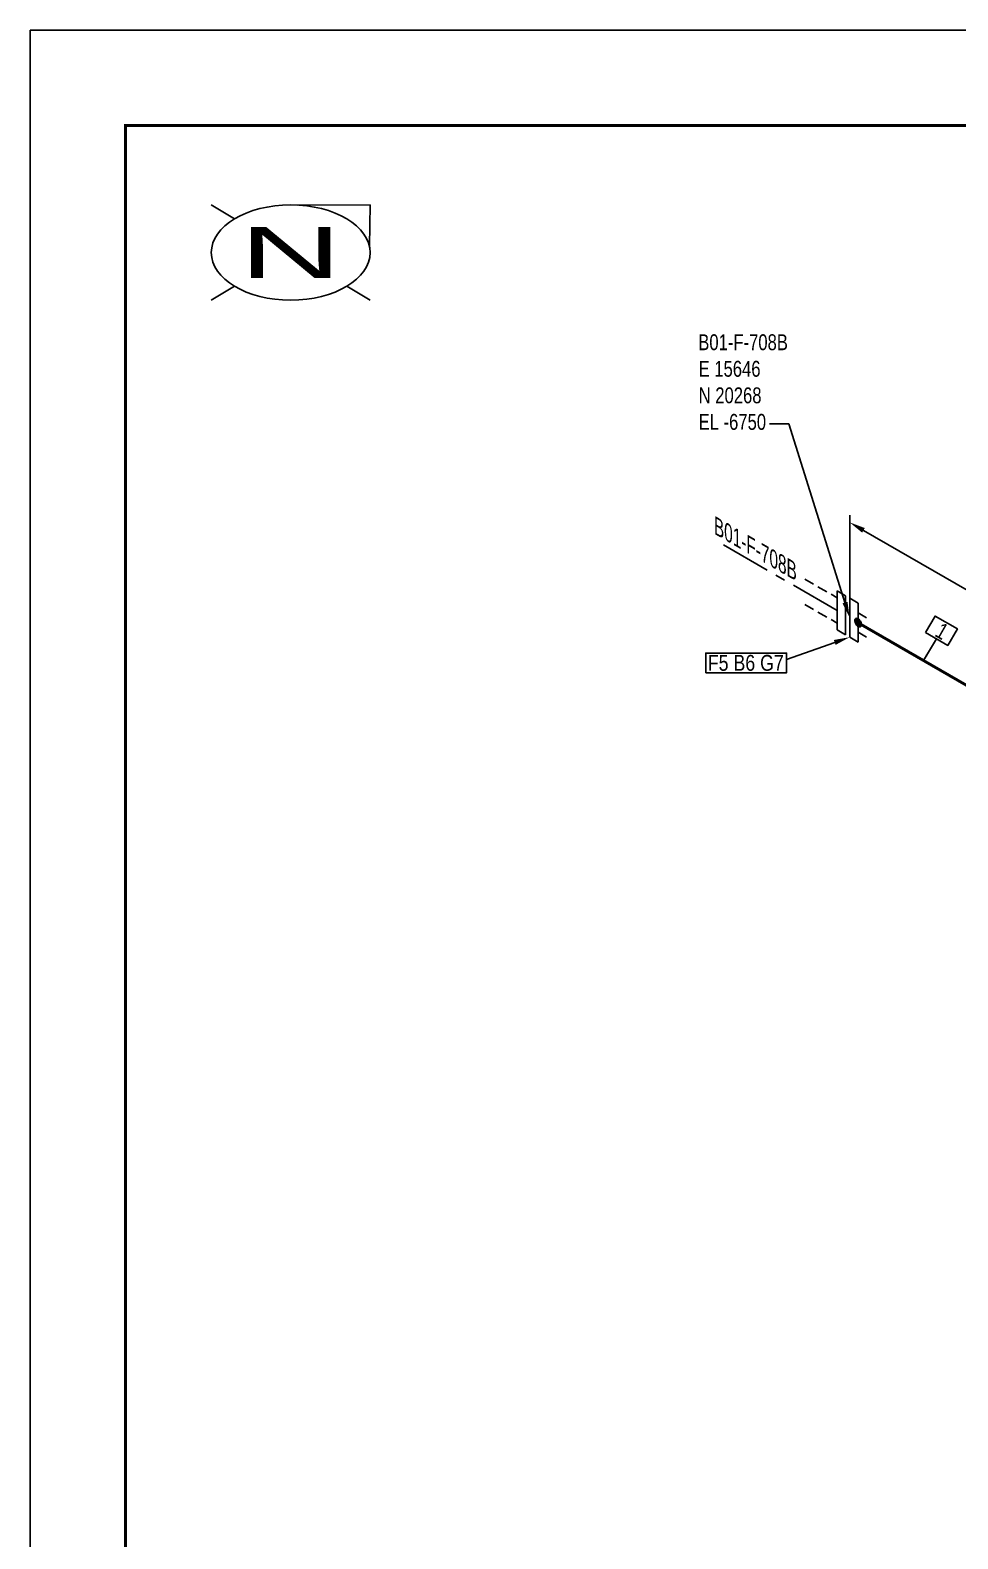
# Model space of a CAD drawing. Header units: millimetres. Extents: x 0 to 594, y 0 to 420.
# Drawn here: x 0 to 146, y 182.6 to 420 of the extents above; entities that cross this region are included whole.
import ezdxf
from ezdxf import colors
from ezdxf.entities.mleader import LeaderData, LeaderLine
from ezdxf.enums import TextEntityAlignment as Align
from ezdxf.math import Vec2, Vec3

# ---------------------------------------------------------------- set-up
doc = ezdxf.new("R2010")
doc.units = ezdxf.units.MM
doc.header["$LTSCALE"] = 0.25
doc.linetypes.add('CENTER', pattern=[50.8, 31.75, -6.35, 6.35, -6.35])
doc.linetypes.add('DASHED2', pattern=[9.525, 6.35, -3.175])
for name, color, linetype in [('기기', 6, 'Continuous'), ('밸브', 4, 'Continuous'), ('연속', 7, 'DASHED2'), ('열 추적 선', 7, 'CENTER'), ('용접', 1, 'Continuous'), ('주석', 7, 'Continuous'), ('치수', 1, 'Continuous')]:
    doc.layers.add(name, color=color, linetype=linetype)
doc.layers.add('파이프 작은 보어', color=30, linetype='Continuous', lineweight=50)
doc.styles.add('AdskIsoAnnotation', font='arial.ttf', dxfattribs={"width": 0.8, "height": 1})
doc.styles.add('AdskIsoMetric', font='arial.ttf', dxfattribs={"width": 0.8, "height": 2.5})
doc.styles.add('AdskIsoMetric-30', font='arial.ttf', dxfattribs={"width": 0.8, "height": 2.5})
doc.styles.add('MtXpl_', font='')
doc.styles.get("Standard").update_dxf_attribs({"font": 'arial.ttf'})
doc.styles.get('MtXpl_').set_extended_font_data('Gulim')
doc.dimstyles.new('AdskIsoMetric', dxfattribs={"dimtxt": 2.5, "dimasz": 2.5, "dimexe": 1, "dimexo": 2, "dimgap": 0.8, "dimtad": 1, "dimdec": 0, "dimrnd": 1, "dimzin": 0, "dimdsep": 46, "dimtxsty": 'AdskIsoMetric', "dimcen": 0, "dimclrt": 7, "dimadec": 0, "dimazin": 0, "dimtfac": 1, "dimtdec": 0, "dimtmove": 1, "dimatfit": 3, "dimfxl": 0, "dimfrac": 2, "dimtolj": 1, "dimtzin": 0, "dimarcsym": 0})

# ---------------------------------------------------------------- blocks, each defined once
blk = doc.blocks.new('*D29')
at = {"layer": 'Defpoints', "color": 0}
for p in [(128.98, 327.53), (282.21, 254.06), (282.21, 239.06)]:
    blk.add_point(p, dxfattribs=at)
at = {"layer": '치수', "color": 0, "lineweight": -2}
for p, q in [((128.98, 329.84), (128.98, 343.68)), ((131.14, 341.28), (280.04, 255.31)), ((282.21, 241.37), (282.21, 255.22))]:
    blk.add_line(p, q, dxfattribs=at)
at = {"layer": '치수', "color": 0}
for points in [[(131.35, 341.64), (130.93, 340.92), (128.98, 342.53)], [(280.25, 255.67), (279.83, 254.95), (282.21, 254.06)]]:
    blk.add_solid(points, dxfattribs=at)
at = {"layer": '치수', "color": 7, "insert": (205.37, 301.04), "char_height": 2.5, "attachment_point": 5, "rotation": 330, "style": 'AdskIsoMetric-30'}
blk.add_mtext('\\A1;1198', dxfattribs=at)
blk = doc.blocks.new('AnnoRect')
at = {"color": 0, "linetype": 'ByBlock', "lineweight": -2}
blk.add_wipeout([(-0.81, -0.6), (-0.81, 0.6), (0.81, 0.6), (0.81, -0.6)], dxfattribs=at)
blk.add_lwpolyline([(-0.81, -0.6), (-0.81, 0.6), (0.81, 0.6), (0.81, -0.6)], close=True, dxfattribs=at)
at = {"color": 0, "linetype": 'ByBlock', "lineweight": -2, "style": 'AdskIsoAnnotation', "width": 0.8}
blk.add_attdef('XX', text='', height=1, dxfattribs=at).set_placement((0, 0), align=Align.MIDDLE_CENTER)
blk = doc.blocks.new('플랜지-2-IsoRight')
at = {"color": 0, "linetype": 'ByBlock', "lineweight": -2}
blk.add_wipeout([(0.044, -0.23), (-0.044, -0.179), (-0.044, 0.23), (0.044, 0.179)], dxfattribs=at)
at = {"color": 0, "linetype": 'ByBlock', "lineweight": -2, "extrusion": (-0.707107, -0.408248, 0.57735)}
for p, q in [((-0.044, -0.179), (-0.044, 0.23)), ((-0.044, 0.23), (0.044, 0.179)), ((0.044, 0.179), (0.044, -0.23)), ((0.044, -0.23), (-0.044, -0.179))]:
    blk.add_line(p, q, dxfattribs=at)
at = {"color": 0, "linetype": 'ByBlock', "lineweight": -2}
blk.add_wipeout([(0.044, -0.23), (-0.044, -0.179), (-0.044, 0.23), (0.044, 0.179)], dxfattribs=at)
at = {"color": 0, "linetype": 'ByBlock', "lineweight": -2, "extrusion": (-0.707107, -0.408248, 0.57735)}
for p, q in [((-0.044, -0.179), (-0.044, 0.23)), ((-0.044, 0.23), (0.044, 0.179)), ((0.044, 0.179), (0.044, -0.23)), ((0.044, -0.23), (-0.044, -0.179))]:
    blk.add_line(p, q, dxfattribs=at)
blk = doc.blocks.new('SocketWeld-2-IsoRight')
blk.add_hatch(color=256).paths.add_polyline_path([(0.006, -0.044), (0.006, -0.044), (0.006, -0.044), (0.006, -0.044), (0.006, -0.044), (0.007, -0.044), (0.007, -0.044), (0.007, -0.044), (0.007, -0.044), (0.007, -0.044), (0.008, -0.044), (0.008, -0.044), (0.008, -0.044), (0.008, -0.044), (0.009, -0.044), (0.009, -0.044), (0.009, -0.044), (0.009, -0.044), (0.009, -0.044), (0.01, -0.044), (0.01, -0.044), (0.01, -0.044), (0.01, -0.044), (0.01, -0.045), (0.011, -0.045), (0.011, -0.045), (0.011, -0.045), (0.011, -0.045), (0.012, -0.045), (0.012, -0.045), (0.012, -0.045), (0.012, -0.045), (0.012, -0.045), (0.013, -0.045), (0.013, -0.045), (0.013, -0.045), (0.013, -0.045), (0.013, -0.045), (0.014, -0.045), (0.014, -0.045), (0.014, -0.045), (0.014, -0.045), (0.015, -0.045), (0.015, -0.045), (0.015, -0.045), (0.015, -0.045), (0.015, -0.046), (0.016, -0.046), (0.016, -0.046), (0.016, -0.046), (0.016, -0.046), (0.016, -0.046), (0.016, -0.046), (0.017, -0.045), (0.017, -0.045), (0.017, -0.045), (0.017, -0.045), (0.017, -0.045), (0.018, -0.045), (0.018, -0.045), (0.018, -0.045), (0.018, -0.045), (0.018, -0.045), (0.018, -0.045), (0.019, -0.045), (0.019, -0.045), (0.019, -0.045), (0.019, -0.045), (0.019, -0.045), (0.02, -0.045), (0.02, -0.045), (0.02, -0.045), (0.02, -0.045), (0.02, -0.045), (0.02, -0.044), (0.021, -0.044), (0.021, -0.044), (0.021, -0.044), (0.021, -0.044), (0.021, -0.044), (0.022, -0.044), (0.022, -0.044), (0.022, -0.044), (0.022, -0.044), (0.022, -0.044), (0.022, -0.044), (0.023, -0.044), (0.023, -0.044), (0.023, -0.044), (0.023, -0.044), (0.023, -0.044), (0.024, -0.044), (0.024, -0.044), (0.024, -0.044), (0.024, -0.044), (0.024, -0.043), (0.024, -0.043), (0.025, -0.043), (0.025, -0.043), (0.025, -0.043), (0.025, -0.043), (0.025, -0.043), (0.025, -0.043), (0.025, -0.043), (0.026, -0.043), (0.026, -0.043), (0.026, -0.042), (0.026, -0.042), (0.026, -0.042), (0.026, -0.042), (0.026, -0.042), (0.026, -0.042), (0.027, -0.042), (0.027, -0.042), (0.027, -0.041), (0.027, -0.041), (0.027, -0.041), (0.027, -0.041), (0.027, -0.041), (0.028, -0.041), (0.028, -0.041), (0.028, -0.04), (0.028, -0.04), (0.028, -0.04), (0.028, -0.04), (0.028, -0.04), (0.028, -0.04), (0.029, -0.04), (0.029, -0.04), (0.029, -0.039), (0.029, -0.039), (0.029, -0.039), (0.029, -0.039), (0.029, -0.039), (0.03, -0.039), (0.03, -0.039), (0.03, -0.038), (0.03, -0.038), (0.03, -0.038), (0.03, -0.038), (0.03, -0.038), (0.03, -0.038), (0.031, -0.038), (0.031, -0.038), (0.031, -0.037), (0.031, -0.037), (0.031, -0.037), (0.031, -0.037), (0.031, -0.037), (0.032, -0.037), (0.032, -0.037), (0.032, -0.037), (0.032, -0.036), (0.032, -0.036), (0.032, -0.036), (0.032, -0.036), (0.032, -0.035), (0.032, -0.035), (0.032, -0.035), (0.032, -0.035), (0.032, -0.035), (0.032, -0.034), (0.032, -0.034), (0.032, -0.034), (0.032, -0.034), (0.033, -0.034), (0.033, -0.033), (0.033, -0.033), (0.033, -0.033), (0.033, -0.033), (0.033, -0.033), (0.033, -0.032), (0.033, -0.032), (0.033, -0.032), (0.033, -0.032), (0.033, -0.032), (0.033, -0.031), (0.033, -0.031), (0.033, -0.031), (0.034, -0.031), (0.034, -0.03), (0.034, -0.03), (0.034, -0.03), (0.034, -0.03), (0.034, -0.03), (0.034, -0.029), (0.034, -0.029), (0.034, -0.029), (0.034, -0.029), (0.034, -0.029), (0.034, -0.028), (0.034, -0.028), (0.034, -0.028), (0.035, -0.028), (0.035, -0.028), (0.035, -0.027), (0.035, -0.027), (0.035, -0.027), (0.035, -0.027), (0.035, -0.027), (0.035, -0.027), (0.035, -0.026), (0.035, -0.026), (0.035, -0.026), (0.035, -0.026), (0.035, -0.025), (0.035, -0.025), (0.035, -0.025), (0.035, -0.024), (0.035, -0.024), (0.035, -0.024), (0.035, -0.024), (0.035, -0.023), (0.035, -0.023), (0.035, -0.023), (0.035, -0.023), (0.035, -0.022), (0.035, -0.022), (0.035, -0.022), (0.035, -0.022), (0.035, -0.021), (0.035, -0.021), (0.035, -0.021), (0.035, -0.021), (0.035, -0.02), (0.035, -0.02), (0.035, -0.02), (0.035, -0.02), (0.035, -0.019), (0.035, -0.019), (0.035, -0.019), (0.035, -0.018), (0.035, -0.018), (0.035, -0.018), (0.035, -0.018), (0.035, -0.017), (0.035, -0.017), (0.035, -0.017), (0.035, -0.017), (0.035, -0.016), (0.035, -0.016), (0.035, -0.016), (0.035, -0.016), (0.035, -0.015), (0.035, -0.015), (0.035, -0.015), (0.035, -0.015), (0.035, -0.014), (0.035, -0.014), (0.035, -0.014), (0.035, -0.014), (0.035, -0.013), (0.035, -0.013), (0.035, -0.013), (0.035, -0.013), (0.035, -0.012), (0.035, -0.012), (0.034, -0.012), (0.034, -0.011), (0.034, -0.011), (0.034, -0.011), (0.034, -0.011), (0.034, -0.01), (0.034, -0.01), (0.034, -0.01), (0.034, -0.009), (0.034, -0.009), (0.034, -0.009), (0.034, -0.009), (0.034, -0.008), (0.034, -0.008), (0.033, -0.008), (0.033, -0.007), (0.033, -0.007), (0.033, -0.007), (0.033, -0.007), (0.033, -0.006), (0.033, -0.006), (0.033, -0.006), (0.033, -0.005), (0.033, -0.005), (0.033, -0.005), (0.033, -0.005), (0.033, -0.004), (0.033, -0.004), (0.032, -0.004), (0.032, -0.003), (0.032, -0.003), (0.032, -0.003), (0.032, -0.003), (0.032, -0.002), (0.032, -0.002), (0.032, -0.002), (0.032, -0.001), (0.032, -0.001), (0.032, -0.001), (0.032, -0.001), (0.032, 0), (0.032, 0), (0.032, 0), (0.032, 0), (0.031, 0.001), (0.031, 0.001), (0.031, 0.001), (0.031, 0.001), (0.031, 0.002), (0.031, 0.002), (0.031, 0.002), (0.03, 0.003), (0.03, 0.003), (0.03, 0.003), (0.03, 0.003), (0.03, 0.004), (0.03, 0.004), (0.03, 0.004), (0.03, 0.005), (0.029, 0.005), (0.029, 0.005), (0.029, 0.006), (0.029, 0.006), (0.029, 0.006), (0.029, 0.006), (0.029, 0.007), (0.028, 0.007), (0.028, 0.007), (0.028, 0.008), (0.028, 0.008), (0.028, 0.008), (0.028, 0.008), (0.028, 0.009), (0.028, 0.009), (0.027, 0.009), (0.027, 0.01), (0.027, 0.01), (0.027, 0.01), (0.027, 0.01), (0.027, 0.011), (0.027, 0.011), (0.026, 0.011), (0.026, 0.012), (0.026, 0.012), (0.026, 0.012), (0.026, 0.012), (0.026, 0.013), (0.026, 0.013), (0.026, 0.013), (0.025, 0.014), (0.025, 0.014), (0.025, 0.014), (0.025, 0.014), (0.025, 0.014), (0.025, 0.015), (0.025, 0.015), (0.024, 0.015), (0.024, 0.015), (0.024, 0.016), (0.024, 0.016), (0.024, 0.016), (0.024, 0.017), (0.023, 0.017), (0.023, 0.017), (0.023, 0.017), (0.023, 0.018), (0.023, 0.018), (0.022, 0.018), (0.022, 0.018), (0.022, 0.019), (0.022, 0.019), (0.022, 0.019), (0.022, 0.019), (0.021, 0.02), (0.021, 0.02), (0.021, 0.02), (0.021, 0.02), (0.021, 0.021), (0.02, 0.021), (0.02, 0.021), (0.02, 0.021), (0.02, 0.022), (0.02, 0.022), (0.02, 0.022), (0.019, 0.022), (0.019, 0.023), (0.019, 0.023), (0.019, 0.023), (0.019, 0.023), (0.018, 0.024), (0.018, 0.024), (0.018, 0.024), (0.018, 0.025), (0.018, 0.025), (0.018, 0.025), (0.017, 0.025), (0.017, 0.026), (0.017, 0.026), (0.017, 0.026), (0.017, 0.026), (0.016, 0.027), (0.016, 0.027), (0.016, 0.027), (0.016, 0.027), (0.016, 0.027), (0.016, 0.028), (0.015, 0.028), (0.015, 0.028), (0.015, 0.028), (0.015, 0.028), (0.015, 0.029), (0.014, 0.029), (0.014, 0.029), (0.014, 0.029), (0.014, 0.029), (0.013, 0.03), (0.013, 0.03), (0.013, 0.03), (0.013, 0.03), (0.013, 0.03), (0.012, 0.031), (0.012, 0.031), (0.012, 0.031), (0.012, 0.031), (0.012, 0.031), (0.011, 0.032), (0.011, 0.032), (0.011, 0.032), (0.011, 0.032), (0.01, 0.032), (0.01, 0.033), (0.01, 0.033), (0.01, 0.033), (0.01, 0.033), (0.009, 0.033), (0.009, 0.034), (0.009, 0.034), (0.009, 0.034), (0.009, 0.034), (0.008, 0.034), (0.008, 0.035), (0.008, 0.035), (0.008, 0.035), (0.007, 0.035), (0.007, 0.035), (0.007, 0.036), (0.007, 0.036), (0.007, 0.036), (0.006, 0.036), (0.006, 0.037), (0.006, 0.037), (0.006, 0.037), (0.006, 0.037), (0.006, 0.037), (0.005, 0.037), (0.005, 0.037), (0.005, 0.038), (0.005, 0.038), (0.004, 0.038), (0.004, 0.038), (0.004, 0.038), (0.004, 0.038), (0.003, 0.038), (0.003, 0.038), (0.003, 0.039), (0.003, 0.039), (0.003, 0.039), (0.002, 0.039), (0.002, 0.039), (0.002, 0.039), (0.002, 0.039), (0.001, 0.039), (0.001, 0.04), (0.001, 0.04), (0.001, 0.04), (0.001, 0.04), (0, 0.04), (0, 0.04), (0, 0.04), (0, 0.041), (-0.001, 0.041), (-0.001, 0.041), (-0.001, 0.041), (-0.001, 0.041), (-0.001, 0.041), (-0.002, 0.041), (-0.002, 0.041), (-0.002, 0.042), (-0.002, 0.042), (-0.003, 0.042), (-0.003, 0.042), (-0.003, 0.042), (-0.003, 0.042), (-0.004, 0.042), (-0.004, 0.042), (-0.004, 0.043), (-0.004, 0.043), (-0.004, 0.043), (-0.005, 0.043), (-0.005, 0.043), (-0.005, 0.043), (-0.005, 0.043), (-0.006, 0.044), (-0.006, 0.044), (-0.006, 0.044), (-0.006, 0.044), (-0.006, 0.044), (-0.006, 0.044), (-0.007, 0.044), (-0.007, 0.044), (-0.007, 0.044), (-0.007, 0.044), (-0.007, 0.044), (-0.008, 0.044), (-0.008, 0.044), (-0.008, 0.044), (-0.008, 0.044), (-0.009, 0.044), (-0.009, 0.044), (-0.009, 0.044), (-0.009, 0.044), (-0.009, 0.044), (-0.01, 0.044), (-0.01, 0.044), (-0.01, 0.044), (-0.01, 0.044), (-0.01, 0.045), (-0.011, 0.045), (-0.011, 0.045), (-0.011, 0.045), (-0.011, 0.045), (-0.012, 0.045), (-0.012, 0.045), (-0.012, 0.045), (-0.012, 0.045), (-0.012, 0.045), (-0.013, 0.045), (-0.013, 0.045), (-0.013, 0.045), (-0.013, 0.045), (-0.013, 0.045), (-0.014, 0.045), (-0.014, 0.045), (-0.014, 0.045), (-0.014, 0.045), (-0.015, 0.045), (-0.015, 0.045), (-0.015, 0.045), (-0.015, 0.045), (-0.015, 0.046), (-0.016, 0.046), (-0.016, 0.046), (-0.016, 0.046), (-0.016, 0.046), (-0.016, 0.046), (-0.016, 0.046), (-0.017, 0.045), (-0.017, 0.045), (-0.017, 0.045), (-0.017, 0.045), (-0.017, 0.045), (-0.018, 0.045), (-0.018, 0.045), (-0.018, 0.045), (-0.018, 0.045), (-0.018, 0.045), (-0.018, 0.045), (-0.019, 0.045), (-0.019, 0.045), (-0.019, 0.045), (-0.019, 0.045), (-0.019, 0.045), (-0.02, 0.045), (-0.02, 0.045), (-0.02, 0.045), (-0.02, 0.045), (-0.02, 0.045), (-0.02, 0.044), (-0.021, 0.044), (-0.021, 0.044), (-0.021, 0.044), (-0.021, 0.044), (-0.021, 0.044), (-0.022, 0.044), (-0.022, 0.044), (-0.022, 0.044), (-0.022, 0.044), (-0.022, 0.044), (-0.022, 0.044), (-0.023, 0.044), (-0.023, 0.044), (-0.023, 0.044), (-0.023, 0.044), (-0.023, 0.044), (-0.024, 0.044), (-0.024, 0.044), (-0.024, 0.044), (-0.024, 0.044), (-0.024, 0.043), (-0.024, 0.043), (-0.025, 0.043), (-0.025, 0.043), (-0.025, 0.043), (-0.025, 0.043), (-0.025, 0.043), (-0.025, 0.043), (-0.025, 0.043), (-0.026, 0.043), (-0.026, 0.043), (-0.026, 0.042), (-0.026, 0.042), (-0.026, 0.042), (-0.026, 0.042), (-0.026, 0.042), (-0.026, 0.042), (-0.027, 0.042), (-0.027, 0.042), (-0.027, 0.041), (-0.027, 0.041), (-0.027, 0.041), (-0.027, 0.041), (-0.027, 0.041), (-0.028, 0.041), (-0.028, 0.041), (-0.028, 0.04), (-0.028, 0.04), (-0.028, 0.04), (-0.028, 0.04), (-0.028, 0.04), (-0.028, 0.04), (-0.029, 0.04), (-0.029, 0.04), (-0.029, 0.039), (-0.029, 0.039), (-0.029, 0.039), (-0.029, 0.039), (-0.029, 0.039), (-0.03, 0.039), (-0.03, 0.039), (-0.03, 0.038), (-0.03, 0.038), (-0.03, 0.038), (-0.03, 0.038), (-0.03, 0.038), (-0.03, 0.038), (-0.031, 0.038), (-0.031, 0.038), (-0.031, 0.037), (-0.031, 0.037), (-0.031, 0.037), (-0.031, 0.037), (-0.031, 0.037), (-0.032, 0.037), (-0.032, 0.037), (-0.032, 0.037), (-0.032, 0.036), (-0.032, 0.036), (-0.032, 0.036), (-0.032, 0.036), (-0.032, 0.035), (-0.032, 0.035), (-0.032, 0.035), (-0.032, 0.035), (-0.032, 0.035), (-0.032, 0.034), (-0.032, 0.034), (-0.032, 0.034), (-0.032, 0.034), (-0.033, 0.034), (-0.033, 0.033), (-0.033, 0.033), (-0.033, 0.033), (-0.033, 0.033), (-0.033, 0.033), (-0.033, 0.032), (-0.033, 0.032), (-0.033, 0.032), (-0.033, 0.032), (-0.033, 0.032), (-0.033, 0.031), (-0.033, 0.031), (-0.033, 0.031), (-0.034, 0.031), (-0.034, 0.03), (-0.034, 0.03), (-0.034, 0.03), (-0.034, 0.03), (-0.034, 0.03), (-0.034, 0.029), (-0.034, 0.029), (-0.034, 0.029), (-0.034, 0.029), (-0.034, 0.029), (-0.034, 0.028), (-0.034, 0.028), (-0.034, 0.028), (-0.035, 0.028), (-0.035, 0.028), (-0.035, 0.027), (-0.035, 0.027), (-0.035, 0.027), (-0.035, 0.027), (-0.035, 0.027), (-0.035, 0.027), (-0.035, 0.026), (-0.035, 0.026), (-0.035, 0.026), (-0.035, 0.026), (-0.035, 0.025), (-0.035, 0.025), (-0.035, 0.025), (-0.035, 0.024), (-0.035, 0.024), (-0.035, 0.024), (-0.035, 0.024), (-0.035, 0.023), (-0.035, 0.023), (-0.035, 0.023), (-0.035, 0.023), (-0.035, 0.022), (-0.035, 0.022), (-0.035, 0.022), (-0.035, 0.022), (-0.035, 0.021), (-0.035, 0.021), (-0.035, 0.021), (-0.035, 0.021), (-0.035, 0.02), (-0.035, 0.02), (-0.035, 0.02), (-0.035, 0.02), (-0.035, 0.019), (-0.035, 0.019), (-0.035, 0.019), (-0.035, 0.018), (-0.035, 0.018), (-0.035, 0.018), (-0.035, 0.018), (-0.035, 0.017), (-0.035, 0.017), (-0.035, 0.017), (-0.035, 0.017), (-0.035, 0.016), (-0.035, 0.016), (-0.035, 0.016), (-0.035, 0.016), (-0.035, 0.015), (-0.035, 0.015), (-0.035, 0.015), (-0.035, 0.015), (-0.035, 0.014), (-0.035, 0.014), (-0.035, 0.014), (-0.035, 0.014), (-0.035, 0.013), (-0.035, 0.013), (-0.035, 0.013), (-0.035, 0.013), (-0.035, 0.012), (-0.035, 0.012), (-0.034, 0.012), (-0.034, 0.011), (-0.034, 0.011), (-0.034, 0.011), (-0.034, 0.011), (-0.034, 0.01), (-0.034, 0.01), (-0.034, 0.01), (-0.034, 0.009), (-0.034, 0.009), (-0.034, 0.009), (-0.034, 0.009), (-0.034, 0.008), (-0.034, 0.008), (-0.033, 0.008), (-0.033, 0.007), (-0.033, 0.007), (-0.033, 0.007), (-0.033, 0.007), (-0.033, 0.006), (-0.033, 0.006), (-0.033, 0.006), (-0.033, 0.005), (-0.033, 0.005), (-0.033, 0.005), (-0.033, 0.005), (-0.033, 0.004), (-0.033, 0.004), (-0.032, 0.004), (-0.032, 0.003), (-0.032, 0.003), (-0.032, 0.003), (-0.032, 0.003), (-0.032, 0.002), (-0.032, 0.002), (-0.032, 0.002), (-0.032, 0.001), (-0.032, 0.001), (-0.032, 0.001), (-0.032, 0.001), (-0.032, 0), (-0.032, 0), (-0.032, 0), (-0.032, 0), (-0.031, -0.001), (-0.031, -0.001), (-0.031, -0.001), (-0.031, -0.001), (-0.031, -0.002), (-0.031, -0.002), (-0.031, -0.002), (-0.03, -0.003), (-0.03, -0.003), (-0.03, -0.003), (-0.03, -0.004), (-0.03, -0.004), (-0.03, -0.004), (-0.03, -0.004), (-0.03, -0.005), (-0.029, -0.005), (-0.029, -0.005), (-0.029, -0.006), (-0.029, -0.006), (-0.029, -0.006), (-0.029, -0.006), (-0.029, -0.007), (-0.028, -0.007), (-0.028, -0.007), (-0.028, -0.008), (-0.028, -0.008), (-0.028, -0.008), (-0.028, -0.008), (-0.028, -0.009), (-0.028, -0.009), (-0.027, -0.009), (-0.027, -0.01), (-0.027, -0.01), (-0.027, -0.01), (-0.027, -0.01), (-0.027, -0.011), (-0.027, -0.011), (-0.026, -0.011), (-0.026, -0.012), (-0.026, -0.012), (-0.026, -0.012), (-0.026, -0.012), (-0.026, -0.013), (-0.026, -0.013), (-0.026, -0.013), (-0.025, -0.014), (-0.025, -0.014), (-0.025, -0.014), (-0.025, -0.014), (-0.025, -0.014), (-0.025, -0.015), (-0.025, -0.015), (-0.024, -0.015), (-0.024, -0.015), (-0.024, -0.016), (-0.024, -0.016), (-0.024, -0.016), (-0.024, -0.017), (-0.023, -0.017), (-0.023, -0.017), (-0.023, -0.017), (-0.023, -0.018), (-0.023, -0.018), (-0.022, -0.018), (-0.022, -0.018), (-0.022, -0.019), (-0.022, -0.019), (-0.022, -0.019), (-0.022, -0.019), (-0.021, -0.02), (-0.021, -0.02), (-0.021, -0.02), (-0.021, -0.02), (-0.021, -0.021), (-0.02, -0.021), (-0.02, -0.021), (-0.02, -0.021), (-0.02, -0.022), (-0.02, -0.022), (-0.02, -0.022), (-0.019, -0.022), (-0.019, -0.023), (-0.019, -0.023), (-0.019, -0.023), (-0.019, -0.023), (-0.018, -0.024), (-0.018, -0.024), (-0.018, -0.024), (-0.018, -0.025), (-0.018, -0.025), (-0.018, -0.025), (-0.017, -0.025), (-0.017, -0.026), (-0.017, -0.026), (-0.017, -0.026), (-0.017, -0.026), (-0.016, -0.027), (-0.016, -0.027), (-0.016, -0.027), (-0.016, -0.027), (-0.016, -0.027), (-0.016, -0.028), (-0.015, -0.028), (-0.015, -0.028), (-0.015, -0.028), (-0.015, -0.028), (-0.015, -0.029), (-0.014, -0.029), (-0.014, -0.029), (-0.014, -0.029), (-0.014, -0.029), (-0.013, -0.03), (-0.013, -0.03), (-0.013, -0.03), (-0.013, -0.03), (-0.013, -0.03), (-0.012, -0.031), (-0.012, -0.031), (-0.012, -0.031), (-0.012, -0.031), (-0.012, -0.031), (-0.011, -0.032), (-0.011, -0.032), (-0.011, -0.032), (-0.011, -0.032), (-0.01, -0.032), (-0.01, -0.033), (-0.01, -0.033), (-0.01, -0.033), (-0.01, -0.033), (-0.009, -0.033), (-0.009, -0.034), (-0.009, -0.034), (-0.009, -0.034), (-0.009, -0.034), (-0.008, -0.034), (-0.008, -0.035), (-0.008, -0.035), (-0.008, -0.035), (-0.007, -0.035), (-0.007, -0.035), (-0.007, -0.036), (-0.007, -0.036), (-0.007, -0.036), (-0.006, -0.036), (-0.006, -0.037), (-0.006, -0.037), (-0.006, -0.037), (-0.006, -0.037), (-0.006, -0.037), (-0.005, -0.037), (-0.005, -0.037), (-0.005, -0.038), (-0.005, -0.038), (-0.004, -0.038), (-0.004, -0.038), (-0.004, -0.038), (-0.004, -0.038), (-0.004, -0.038), (-0.003, -0.038), (-0.003, -0.039), (-0.003, -0.039), (-0.003, -0.039), (-0.002, -0.039), (-0.002, -0.039), (-0.002, -0.039), (-0.002, -0.039), (-0.001, -0.039), (-0.001, -0.04), (-0.001, -0.04), (-0.001, -0.04), (-0.001, -0.04), (0, -0.04), (0, -0.04), (0, -0.04), (0, -0.041), (0.001, -0.041), (0.001, -0.041), (0.001, -0.041), (0.001, -0.041), (0.001, -0.041), (0.002, -0.041), (0.002, -0.041), (0.002, -0.042), (0.002, -0.042), (0.003, -0.042), (0.003, -0.042), (0.003, -0.042), (0.003, -0.042), (0.003, -0.042), (0.004, -0.042), (0.004, -0.043), (0.004, -0.043), (0.004, -0.043), (0.005, -0.043), (0.005, -0.043), (0.005, -0.043), (0.005, -0.043)], flags=0)
at = {"color": 0, "linetype": 'ByBlock', "lineweight": -2, "extrusion": (-0.707107, -0.408248, 0.57735)}
for p, q in [((-0.088, 0.153), (0, 0.102)), ((-0.032, 0.037), (-0.035, 0.027)), ((-0.035, 0.027), (-0.035, 0.014)), ((-0.035, 0.014), (-0.032, 0)), ((-0.025, 0.043), (-0.032, 0.037)), ((-0.016, 0.046), (-0.025, 0.043)), ((-0.006, 0.044), (-0.016, 0.046)), ((0.006, 0.037), (-0.006, 0.044)), ((0, 0.102), (0, -0.102)), ((0.016, 0.027), (0.006, 0.037)), ((0.025, 0.014), (0.016, 0.027)), ((0.032, 0), (0.025, 0.014)), ((0.035, -0.014), (0.032, 0)), ((0, -0.102), (-0.088, -0.051)), ((-0.032, 0), (-0.025, -0.014)), ((-0.025, -0.014), (-0.016, -0.027)), ((-0.016, -0.027), (-0.006, -0.037)), ((-0.006, -0.037), (0.006, -0.044)), ((0.006, -0.044), (0.016, -0.046)), ((0.016, -0.046), (0.025, -0.043)), ((0.025, -0.043), (0.032, -0.037)), ((0.032, -0.037), (0.035, -0.027)), ((0.035, -0.027), (0.035, -0.014))]:
    blk.add_line(p, q, dxfattribs=at)

msp = doc.modelspace()

# ---------------------------------------------------------------- linework, layer by layer
at = {"color": 0, "linetype": 'ByBlock', "lineweight": 25}
for p, q in [((32.161, 390.303), (28.5, 392.5)), ((42, 392.476), (53.5, 392.5)), ((53.5, 392.5), (53.388, 386)), ((28.5, 377.5), (32.161, 379.697)), ((49.839, 379.697), (53.5, 377.5))]:
    msp.add_line(p, q, dxfattribs=at)
at = {"color": 0, "linetype": 'ByBlock', "lineweight": -2}
msp.add_line((41, 385), (41, 385), dxfattribs=at)
msp.add_line((41, 385), (41, 385), dxfattribs=at)
msp.add_line((41, 385), (41, 385), dxfattribs=at)
msp.add_line((41, 385), (41, 385), dxfattribs=at)
msp.add_line((41, 385), (41, 385), dxfattribs=at)
at = {"color": 0, "linetype": 'ByBlock', "lineweight": 25}
msp.add_ellipse((41, 385), major_axis=(12.5, 0), ratio=0.6, dxfattribs=at)
at = {"layer": '파이프 작은 보어'}
msp.add_lwpolyline([(128.978, 327.527), (168.054, 304.967)], dxfattribs=at)

# ---------------------------------------------------------------- texts
at = {"color": 0, "linetype": 'ByBlock', "lineweight": 40, "width": 2}
msp.add_text('N', height=8, dxfattribs=at).set_placement((41, 385), align=Align.MIDDLE_CENTER)
at = {"layer": '기기', "style": 'AdskIsoMetric-30', "oblique": 330, "width": 0.8}
msp.add_text('B01-F-708B', height=2.5, rotation=330, dxfattribs=at).set_placement((107.606, 340.765))
at = {"layer": '주석', "style": 'MtXpl_', "width": 0.8}
for s, p in [('B01-F-708B', (105.145, 369.633)), ('E 15646', (105.195, 365.456)), ('N 20268', (105.204, 361.279)), ('EL -6750', (105.195, 357.102))]:
    msp.add_text(s, height=2.5, dxfattribs=at).set_placement(p)

# ---------------------------------------------------------------- dimensions: what is measured, and where the dimension line sits
at = {"layer": '치수'}
dim = msp.add_linear_dim(base=(282.205, 254.062), p1=(128.978, 327.527), p2=(282.205, 239.062), angle=330, text='1198', dimstyle='AdskIsoMetric', override={"dimtad": 0, "dimlfac": 6.770101, "dimtxsty": 'AdskIsoMetric-30', "dimse1": 0, "dimse2": 0, "dimsd1": 0, "dimsd2": 0, "dimtmove": 1}, dxfattribs=at)
dim.commit()
dim.dimension.update_dxf_attribs({"geometry": '*D29', "text_midpoint": (205.372, 301.039), "dimtype": 160})

# ---------------------------------------------------------------- leaders
at = {"layer": '주석'}
ml = msp.add_multileader_mtext('Standard', dxfattribs=at)
ml.set_content('')
ml.set_leader_properties()
ml.build(insert=Vec2(0, 0))
ml.multileader.update_dxf_attribs({"dogleg_length": 0, "arrow_head_size": 0})
ctx = ml.context
ctx.base_point, ctx.arrow_head_size, ctx.plane_origin = Vec3(142.643, 324.195), 0, Vec3(23.416, -13.519)
notes = []
notes.append((ctx, [(0, (1, 1, 0), (142.643, 324.195), (-1, 0), 0, [(0, [(140.608, 320.813)], 0, [])])]))
ctx.mtext, ml.multileader.dxf.content_type = None, 0
for ctx, leaders in notes:
    for number, flags, end, landing, length, lines in leaders:
        leader = LeaderData()
        leader.index, (leader.has_last_leader_line, leader.has_dogleg_vector, leader.attachment_direction) = number, flags
        leader.last_leader_point, leader.dogleg_vector, leader.dogleg_length = Vec3(end), Vec3(landing), length
        for number, points, colour, breaks in lines:
            line = LeaderLine()
            line.index, line.vertices, line.color, line.breaks = number, Vec3.list(points), colors.encode_raw_color(colour), breaks
            leader.lines.append(line)
        ctx.leaders.append(leader)

# ---------------------------------------------------------------- next in the draw order: block references
ref = msp.add_blockref('AnnoRect', (143.416, 325.481), dxfattribs=dict(at, xscale=2.5, yscale=2.5, zscale=2.5, rotation=330.0000000000054))
ref.add_attrib('XX_001', '1', (142.206, 324.73), dxfattribs={"layer": '0', "color": 0, "linetype": 'ByBlock', "lineweight": -2, "height": 2.5, "rotation": 330, "style": 'AdskIsoAnnotation', "width": 0.8})

# ---------------------------------------------------------------- next in the draw order: linework, layer by layer
msp.add_lwpolyline([(0, 0), (594, 0), (594, 420), (0, 420)], close=True)
at = {"const_width": 0.5}
msp.add_lwpolyline([(15, 15), (579, 15), (579, 405), (15, 405)], close=True, dxfattribs=at)

# ---------------------------------------------------------------- next in the draw order: block references
at = {"layer": '연속', "xscale": 15, "yscale": 15, "zscale": 15}
msp.add_blockref('플랜지-2-IsoRight', (127.652, 328.293), dxfattribs=at)

# ---------------------------------------------------------------- next in the draw order: linework, layer by layer
at = {"layer": '연속'}
for points in [[(121.914, 333.606), (126.989, 330.676)], [(121.914, 329.606), (126.989, 326.676)]]:
    msp.add_lwpolyline(points, dxfattribs=at)
at = {"layer": '열 추적 선', "color": 1}
msp.add_line((126.989, 328.676), (108.101, 339.581), dxfattribs=at)

# ---------------------------------------------------------------- next in the draw order: block references
at = {"layer": '밸브', "xscale": 15, "yscale": 15, "zscale": 15, "rotation": 180.0000000000481}
msp.add_blockref('플랜지-2-IsoRight', (129.641, 327.145), dxfattribs=at)

# ---------------------------------------------------------------- next in the draw order: block references
at = {"layer": '용접', "xscale": 15, "yscale": 15, "zscale": 15, "rotation": 180.0000000000012}
msp.add_blockref('SocketWeld-2-IsoRight', (130.304, 326.762), dxfattribs=at)

# ---------------------------------------------------------------- next in the draw order: leaders
at = {"layer": '주석'}
ml = msp.add_multileader_mtext('Standard', dxfattribs=at)
ml.set_content('')
ml.set_leader_properties()
ml.build(insert=Vec2(0, 0))
ml.multileader.update_dxf_attribs({"dogleg_length": 3.062, "arrow_head_size": 2.5})
ctx = ml.context
ctx.base_point, ctx.arrow_head_size, ctx.plane_origin = Vec3(116.355, 358.06), 2.5, Vec3(23.416, -13.519)
notes = []
notes.append((ctx, [(0, (1, 1, 0), (119.416, 358.06), (-1, 0), 3.062, [(0, [(128.978, 327.527)], 0, [])])]))
ctx.mtext, ml.multileader.dxf.content_type = None, 0
ml = msp.add_multileader_mtext('Standard', dxfattribs=at)
ml.set_content('')
ml.set_leader_properties()
ml.build(insert=Vec2(0, 0))
ml.multileader.update_dxf_attribs({"dogleg_length": 0, "arrow_head_size": 2.5})
ctx = ml.context
ctx.base_point, ctx.arrow_head_size, ctx.plane_origin = Vec3(119.028, 320.975), 2.5, Vec3(-16.323, 9.424)
notes.append((ctx, [(0, (1, 1, 0), (119.028, 320.975), (-1, 0), 0, [(0, [(128.978, 324.466)], 0, [])])]))
ctx.mtext, ml.multileader.dxf.content_type = None, 0
for ctx, leaders in notes:
    for number, flags, end, landing, length, lines in leaders:
        leader = LeaderData()
        leader.index, (leader.has_last_leader_line, leader.has_dogleg_vector, leader.attachment_direction) = number, flags
        leader.last_leader_point, leader.dogleg_vector, leader.dogleg_length = Vec3(end), Vec3(landing), length
        for number, points, colour, breaks in lines:
            line = LeaderLine()
            line.index, line.vertices, line.color, line.breaks = number, Vec3.list(points), colors.encode_raw_color(colour), breaks
            leader.lines.append(line)
        ctx.leaders.append(leader)

# ---------------------------------------------------------------- next in the draw order: block references
ref = msp.add_blockref('AnnoRect', (112.677, 320.424), dxfattribs=dict(at, xscale=7.845018450184504, yscale=2.585266030013643, zscale=2.5))
ref.add_attrib('XX_001', 'F5 B6 G7', (106.647, 319.174), dxfattribs={"layer": '0', "color": 0, "linetype": 'ByBlock', "lineweight": -2, "height": 2.5, "style": 'AdskIsoAnnotation', "width": 0.8})

doc.saveas('drawing.dxf')
